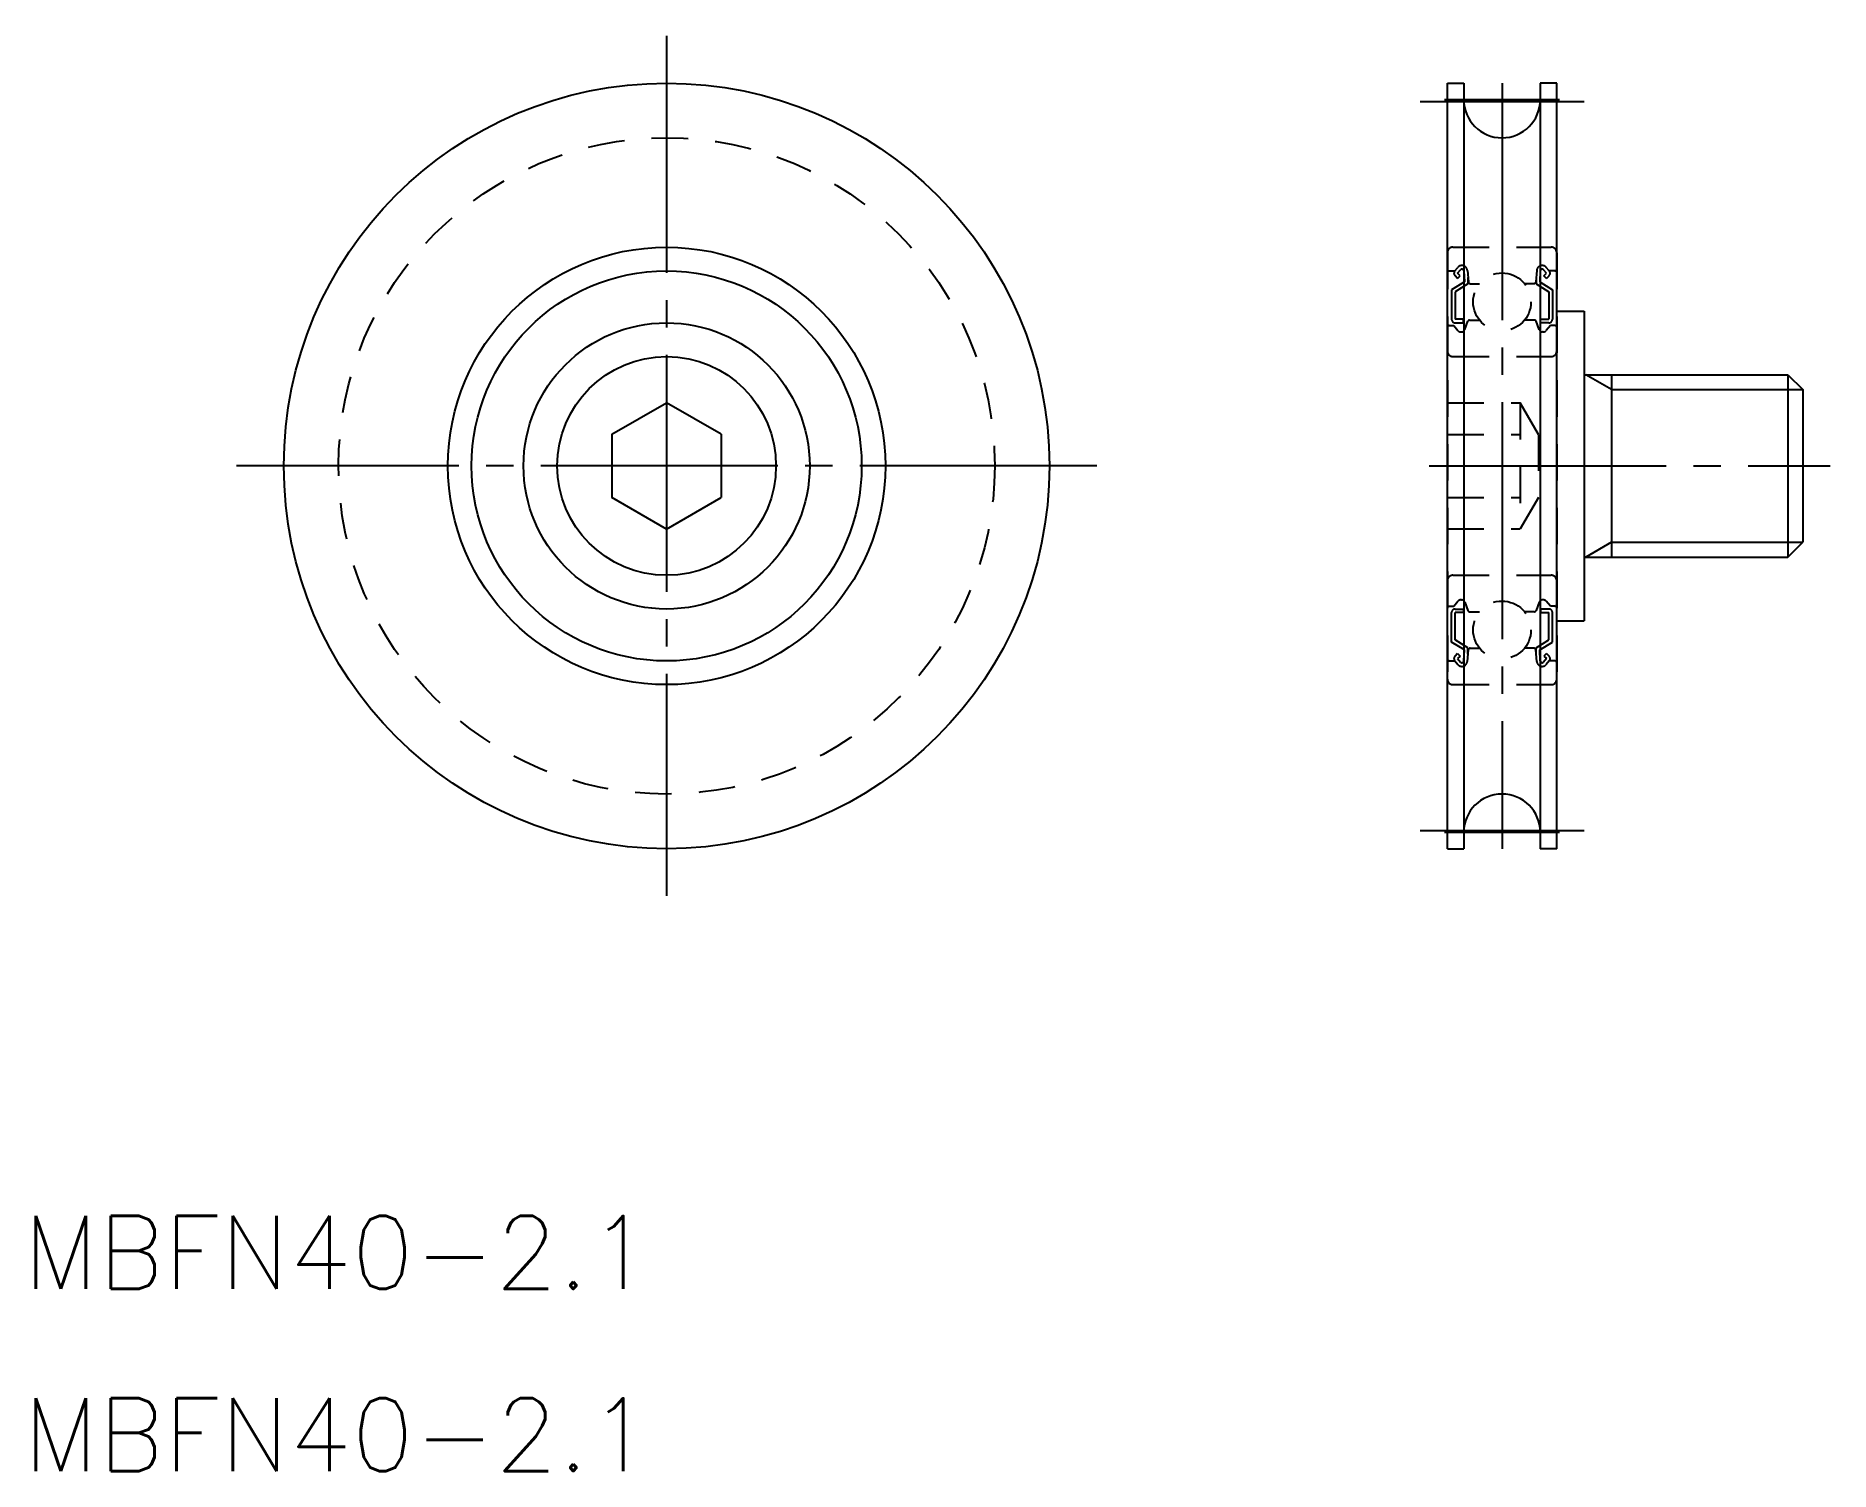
# Model space of a CAD drawing. Extents: x 44 to 142.4, y 144.1 to 222.9.
import ezdxf

# ---------------------------------------------------------------- set-up
doc = ezdxf.new("R2010")
doc.units = 0
doc.linetypes.add('CENTER', pattern=[17.5, 13, -1.5, 1.5, -1.5])
doc.linetypes.add('DASHED', pattern=[3.5, 2, -1.5])
doc.layers.get('0').update_dxf_attribs({"linetype": 'CONTINUOUS'})
doc.layers.add('CENTER', color=1, linetype='CENTER')
doc.styles.add('MISUMI', font='txt.shx')

msp = doc.modelspace()

# ---------------------------------------------------------------- linework, layer by layer
at = {"color": 7, "linetype": 'CONTINUOUS'}
for p, q in [((121.421, 220.286), (122.321, 220.286)), ((121.421, 178.286), (121.421, 220.286)), ((122.321, 220.286), (122.321, 178.286)), ((127.421, 220.286), (126.521, 220.286)), ((126.521, 220.286), (126.521, 178.286)), ((127.421, 178.286), (127.421, 220.286)), ((127.421, 207.786), (128.921, 207.786)), ((128.921, 207.786), (128.921, 190.786)), ((128.921, 204.286), (140.109, 204.286)), ((130.421, 204.286), (130.421, 194.286)), ((140.109, 204.286), (140.109, 194.286)), ((140.109, 204.286), (140.921, 203.474)), ((140.921, 203.474), (140.921, 195.098)), ((75.587, 201.02), (78.587, 202.752)), ((81.587, 201.02), (78.587, 202.752)), ((75.587, 201.02), (75.587, 197.554)), ((81.587, 201.02), (81.587, 197.554)), ((78.587, 195.822), (75.587, 197.554)), ((78.587, 195.822), (81.587, 197.554)), ((140.109, 194.286), (140.921, 195.098)), ((128.921, 194.286), (140.109, 194.286)), ((127.421, 190.786), (128.921, 190.786)), ((121.421, 178.286), (122.321, 178.286)), ((127.421, 178.286), (126.521, 178.286))]:
    msp.add_line(p, q, dxfattribs=at)
at = {"color": 3, "linetype": 'DASHED'}
for p, q in [((121.421, 210.986), (121.421, 187.586)), ((121.721, 211.286), (127.121, 211.286)), ((127.421, 210.986), (127.421, 187.586)), ((121.521, 209.986), (121.831, 209.986)), ((121.831, 209.986), (121.991, 210.177)), ((121.984, 209.575), (121.843, 209.716)), ((121.984, 209.857), (122.144, 210.048)), ((122.126, 209.716), (121.984, 209.857)), ((121.984, 209.575), (122.126, 209.716)), ((122.32, 209.989), (122.353, 209.384)), ((122.519, 210.009), (122.574, 209.378)), ((126.322, 210.009), (126.268, 209.378)), ((126.521, 209.989), (126.489, 209.384)), ((126.858, 209.857), (126.698, 210.048)), ((126.716, 209.716), (126.858, 209.857)), ((126.858, 209.575), (126.716, 209.716)), ((127.011, 209.986), (126.851, 210.177)), ((126.858, 209.575), (126.999, 209.716)), ((127.321, 209.986), (127.011, 209.986)), ((122.353, 209.384), (121.653, 208.947)), ((121.653, 208.947), (121.653, 207.336)), ((122.553, 209.273), (121.853, 208.836)), ((121.853, 208.836), (121.853, 207.336)), ((122.553, 209.62), (122.553, 209.273)), ((122.673, 209.286), (123.188, 209.286)), ((126.168, 209.286), (125.654, 209.286)), ((126.289, 209.62), (126.289, 209.273)), ((126.289, 209.273), (126.989, 208.836)), ((126.489, 209.384), (127.189, 208.947)), ((126.989, 208.836), (126.989, 207.336)), ((127.189, 208.947), (127.189, 207.336)), ((121.521, 206.986), (121.771, 206.986)), ((121.771, 206.986), (122.004, 206.708)), ((122.303, 207.336), (121.853, 207.336)), ((121.853, 207.136), (122.303, 207.136)), ((122.303, 207.136), (122.303, 207.336)), ((122.382, 206.768), (122.546, 207.22)), ((122.64, 207.286), (123.188, 207.286)), ((126.202, 207.286), (125.654, 207.286)), ((126.46, 206.768), (126.296, 207.22)), ((126.539, 207.136), (126.539, 207.336)), ((126.539, 207.336), (126.989, 207.336)), ((126.989, 207.136), (126.539, 207.136)), ((127.071, 206.986), (126.837, 206.708)), ((127.321, 206.986), (127.071, 206.986)), ((122.158, 206.636), (122.194, 206.636)), ((126.684, 206.636), (126.648, 206.636)), ((121.721, 205.286), (127.121, 205.286)), ((121.421, 202.745), (125.421, 202.745)), ((125.421, 202.745), (125.421, 195.827)), ((126.421, 201.013), (125.421, 202.745)), ((121.421, 201.013), (125.421, 201.013)), ((126.421, 201.013), (126.421, 197.559)), ((121.421, 197.559), (125.421, 197.559)), ((126.421, 197.559), (125.421, 195.827)), ((121.421, 195.827), (125.421, 195.827)), ((121.721, 193.286), (127.121, 193.286)), ((121.521, 191.586), (121.771, 191.586)), ((121.653, 189.625), (121.653, 191.236)), ((121.771, 191.586), (122.004, 191.865)), ((121.853, 191.436), (122.303, 191.436)), ((121.853, 189.736), (121.853, 191.236)), ((122.303, 191.236), (121.853, 191.236)), ((121.965, 191.436), (121.965, 191.436)), ((122.078, 191.436), (122.078, 191.436)), ((122.158, 191.936), (122.194, 191.936)), ((122.303, 191.436), (122.303, 191.236)), ((122.382, 191.804), (122.546, 191.352)), ((122.64, 191.286), (123.188, 191.286)), ((126.202, 191.286), (125.654, 191.286)), ((126.46, 191.804), (126.296, 191.352)), ((126.989, 191.436), (126.539, 191.436)), ((126.539, 191.436), (126.539, 191.236)), ((126.539, 191.236), (126.989, 191.236)), ((126.684, 191.936), (126.648, 191.936)), ((127.071, 191.586), (126.837, 191.865)), ((126.989, 189.736), (126.989, 191.236)), ((127.321, 191.586), (127.071, 191.586)), ((127.189, 189.625), (127.189, 191.236)), ((122.353, 189.188), (121.653, 189.625)), ((122.553, 189.299), (121.853, 189.736)), ((122.32, 188.584), (122.353, 189.188)), ((122.519, 188.563), (122.574, 189.195)), ((122.553, 188.952), (122.553, 189.299)), ((122.673, 189.286), (123.188, 189.286)), ((126.168, 189.286), (125.654, 189.286)), ((126.322, 188.563), (126.268, 189.195)), ((126.289, 189.299), (126.989, 189.736)), ((126.289, 188.952), (126.289, 189.299)), ((126.489, 189.188), (127.189, 189.625)), ((126.521, 188.584), (126.489, 189.188)), ((121.521, 188.586), (121.831, 188.586)), ((121.831, 188.586), (121.991, 188.396)), ((121.984, 188.997), (121.843, 188.856)), ((121.984, 188.997), (122.126, 188.856)), ((122.126, 188.856), (121.984, 188.715)), ((121.984, 188.715), (122.144, 188.525)), ((126.858, 188.715), (126.698, 188.525)), ((126.858, 188.997), (126.716, 188.856)), ((126.716, 188.856), (126.858, 188.715)), ((127.011, 188.586), (126.851, 188.396)), ((126.858, 188.997), (126.999, 188.856)), ((127.321, 188.586), (127.011, 188.586)), ((121.721, 187.286), (127.121, 187.286))]:
    msp.add_line(p, q, dxfattribs=at)
at = {"color": 3, "linetype": 'CONTINUOUS'}
for p, q in [((130.421, 203.474), (129.014, 204.286)), ((130.421, 203.474), (140.921, 203.474)), ((130.421, 195.099), (129.014, 194.286)), ((130.421, 195.099), (140.921, 195.099))]:
    msp.add_line(p, q, dxfattribs=at)
at = {"color": 7, "linetype": 'CONTINUOUS'}
for radius in [21, 12, 10.7, 7.85, 6]:
    msp.add_circle((78.587, 199.286), radius, dxfattribs=at)
at = {"color": 3, "linetype": 'DASHED'}
for centre, radius in [((78.587, 199.286), 18), ((124.421, 208.286), 1.587), ((124.421, 190.286), 1.587)]:
    msp.add_circle(centre, radius, dxfattribs=at)
at = {"color": 7, "linetype": 'CONTINUOUS'}
for centre, start, end in [((124.421, 219.386), 180, 0), ((124.421, 179.186), 0, 180)]:
    msp.add_arc(centre, 2.1, start, end, dxfattribs=at)
at = {"color": 3, "linetype": 'DASHED'}
for centre, radius, start, end in [((121.721, 210.986), 0.3, 90, 180), ((127.121, 210.986), 0.3, 0, 90), ((121.521, 210.086), 0.1, 180, 270), ((121.984, 209.858), 0.2, 139.9921, 224.99797), ((122.22, 209.984), 0.3, 4.93496, 139.9921), ((122.22, 209.983), 0.1, 3.08644, 139.96282), ((126.621, 209.984), 0.3, 40.0079, 175.06504), ((126.621, 209.983), 0.1, 40.03718, 176.91356), ((126.858, 209.858), 0.2, 315.00203, 40.0079), ((127.321, 210.086), 0.1, 270, 0), ((122.673, 209.386), 0.1, 184.93496, 269.99889), ((126.168, 209.386), 0.1, 270.00111, 355.06504), ((121.521, 206.886), 0.1, 90, 180), ((121.853, 207.336), 0.2, 180, 270), ((122.194, 206.836), 0.2, 270, 340.05843), ((122.64, 207.186), 0.1, 89.99895, 160.05843), ((126.202, 207.186), 0.1, 19.94157, 90.00105), ((126.648, 206.836), 0.2, 199.94157, 270), ((126.989, 207.336), 0.2, 270, 0), ((127.321, 206.886), 0.1, 0, 90), ((122.158, 206.836), 0.2, 219.98626, 270), ((126.684, 206.836), 0.2, 270, 320.01374), ((121.721, 205.586), 0.3, 180, 270), ((127.121, 205.586), 0.3, 270, 0), ((121.721, 192.986), 0.3, 90, 180), ((127.121, 192.986), 0.3, 0, 90), ((121.521, 191.686), 0.1, 180, 270), ((121.853, 191.236), 0.2, 90, 180), ((122.158, 191.736), 0.2, 90, 140.01374), ((122.194, 191.736), 0.2, 19.94157, 90), ((122.64, 191.386), 0.1, 199.94157, 270.00105), ((126.202, 191.386), 0.1, 269.99895, 340.05843), ((126.648, 191.736), 0.2, 90, 160.05843), ((126.684, 191.736), 0.2, 39.98626, 90), ((126.989, 191.236), 0.2, 0, 90), ((127.321, 191.686), 0.1, 270, 0), ((122.673, 189.186), 0.1, 90.00111, 175.06504), ((126.168, 189.186), 0.1, 4.93496, 89.99889), ((121.521, 188.486), 0.1, 90, 180), ((121.984, 188.715), 0.2, 135.00203, 220.0079), ((122.22, 188.589), 0.3, 220.0079, 355.06504), ((122.22, 188.589), 0.1, 220.03718, 356.91356), ((126.621, 188.589), 0.3, 184.93496, 319.9921), ((126.621, 188.589), 0.1, 183.08644, 319.96282), ((126.858, 188.715), 0.2, 319.9921, 44.99797), ((127.321, 188.486), 0.1, 0, 90), ((121.721, 187.586), 0.3, 180, 270), ((127.121, 187.586), 0.3, 270, 0)]:
    msp.add_arc(centre, radius, start, end, dxfattribs=at)
at = {"layer": 'CENTER', "color": 1, "linetype": 'CENTER'}
for p, q in [((78.587, 222.881), (78.587, 175.691)), ((124.421, 220.286), (124.421, 178.286)), ((119.921, 219.286), (128.921, 219.286)), ((121.271, 219.386), (127.571, 219.386)), ((102.182, 199.286), (54.992, 199.286)), ((120.421, 199.286), (142.421, 199.286)), ((121.263, 199.286), (128.775, 199.286)), ((119.921, 179.286), (128.921, 179.286)), ((121.271, 179.186), (127.571, 179.186))]:
    msp.add_line(p, q, dxfattribs=at)

# ---------------------------------------------------------------- texts
at = {"color": 7, "linetype": 'CONTINUOUS', "style": 'MISUMI'}
for p in [(43.296, 154.135), (43.296, 144.135)]:
    msp.add_text('MBFN40-2.1', height=4, dxfattribs=at).set_placement(p)

doc.saveas('drawing.dxf')
